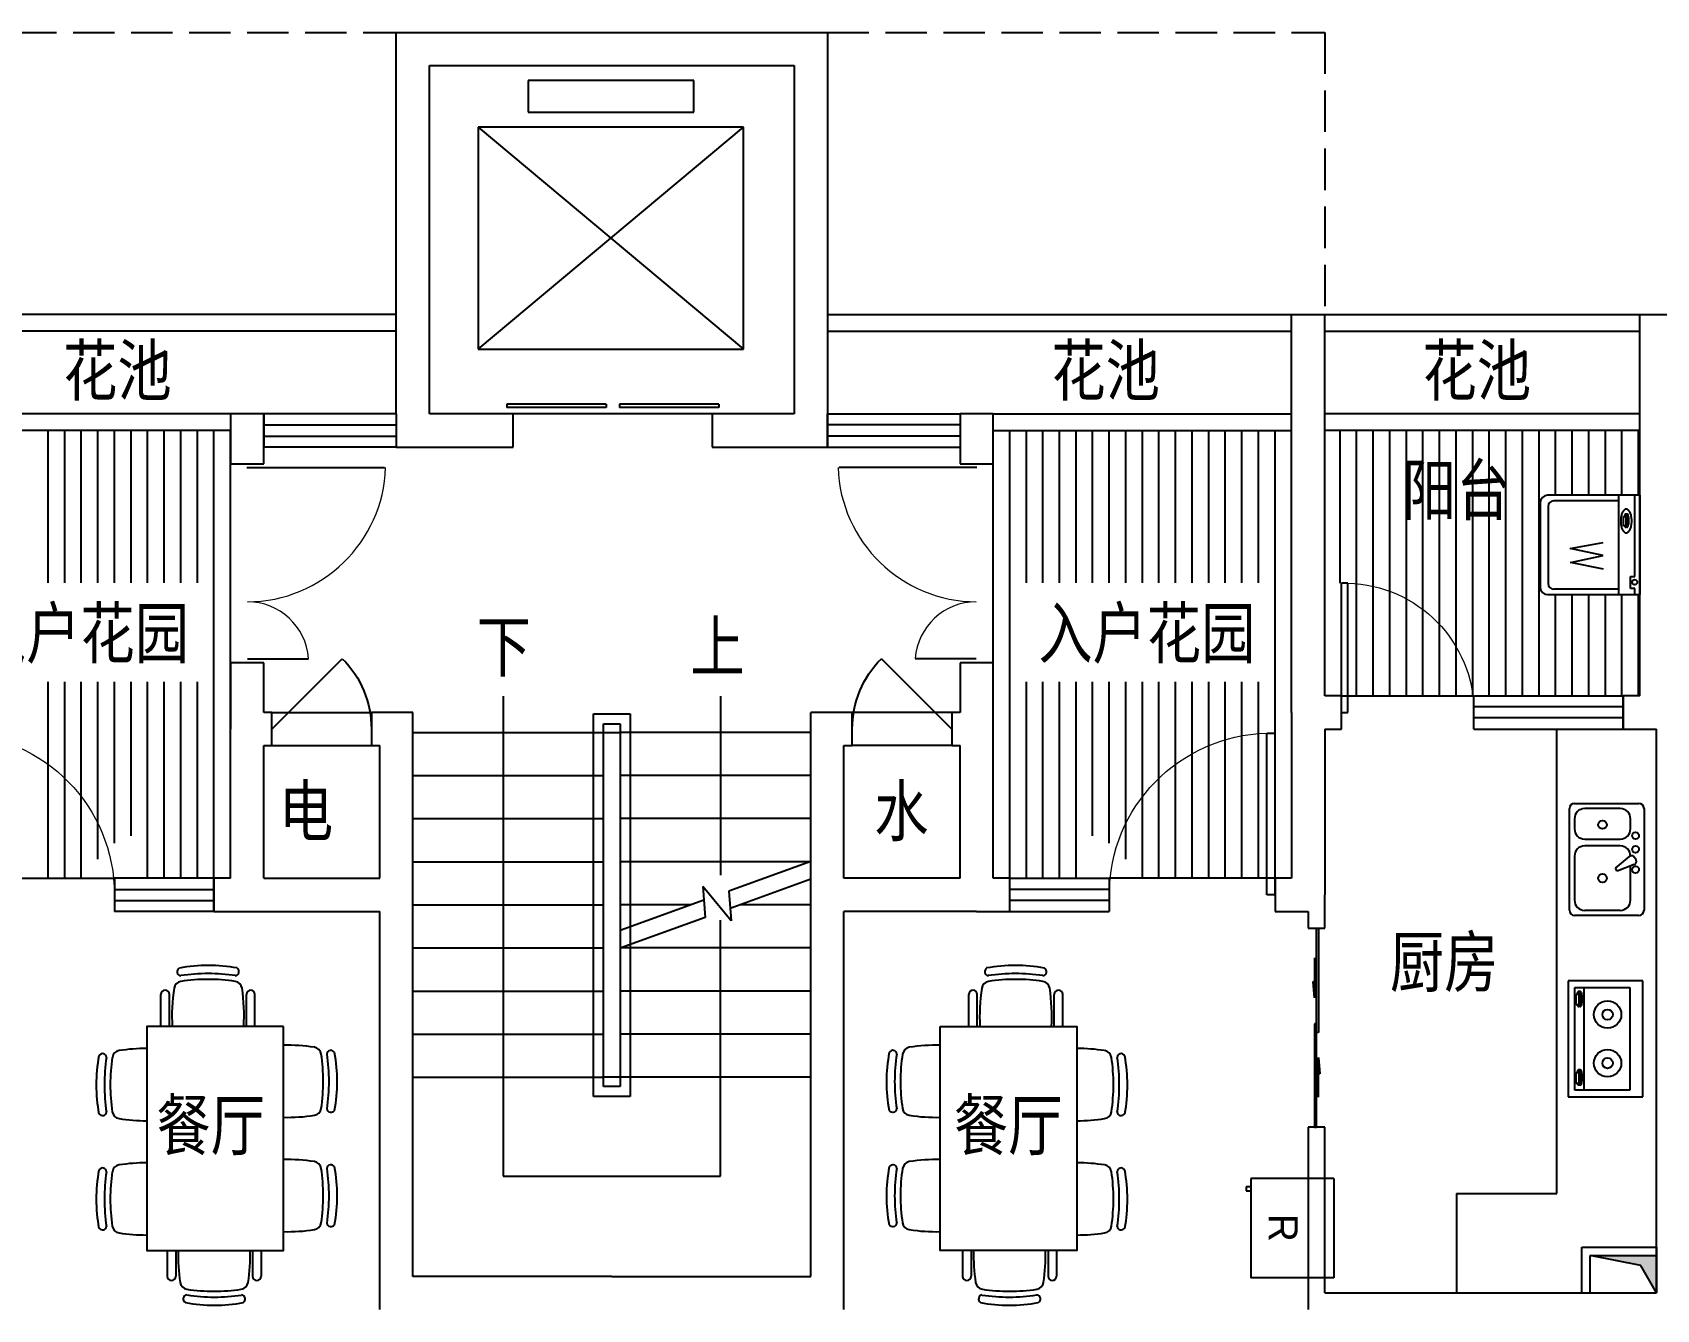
# Model space of a CAD drawing. Extents: x -555681 to -532641, y -677327 to -662427.
# Drawn here: x -547335 to -537540, y -670127 to -662427 of the extents above; entities that cross this region are included whole.
import ezdxf
from ezdxf.enums import TextEntityAlignment as Align

# ---------------------------------------------------------------- set-up
doc = ezdxf.new("R2010")
doc.units = 0
doc.header["$LTSCALE"] = 1000
doc.header["$MEASUREMENT"] = 0
doc.linetypes.add('DASH', pattern=[0.35, 0.25, -0.1])
doc.layers.get('0').update_dxf_attribs({"linetype": 'CONTINUOUS'})
for name, color, linetype in [('DIM_SYMB', 3, 'CONTINUOUS'), ('F', 8, 'CONTINUOUS'), ('FURNITURE', 8, 'CONTINUOUS'), ('Lvtry(厨卫)', 136, 'CONTINUOUS'), ('PUB_TEXT', 7, 'CONTINUOUS'), ('STAIR', 3, 'CONTINUOUS'), ('TOTHER', 223, 'CONTINUOUS'), ('WALL', 2, 'CONTINUOUS'), ('WINDOW', 4, 'CONTINUOUS'), ('屋顶轮廓阳台', 5, 'CONTINUOUS')]:
    doc.layers.add(name, color=color, linetype=linetype)
doc.styles.add('rms', font='zsdz-s.shx', dxfattribs={"width": 0.7})
doc.styles.add('黑体', font='simhei.ttf')

msp = doc.modelspace()

# ---------------------------------------------------------------- hatches: boundary and pattern name
at = {"layer": 'TOTHER'}
msp.add_hatch(color=256, dxfattribs=at).paths.add_polyline_path([(-537634.3, -669861.6), (-537540.9, -670027.4), (-537540.9, -669802.4), (-537940.9, -669802.4)])

# ---------------------------------------------------------------- linework, layer by layer
at = {"color": 0, "linetype": 'Continuous', "extrusion": (0, 0, -1)}
for p, q in [((-543875.3, -664668.5, 112500), (-544475.3, -664668.5, 112500)), ((-544475.3, -664668.5, 112500), (-544475.3, -664689.4, 112500)), ((-543875.3, -664689.4, 112500), (-544475.3, -664689.4, 112500)), ((-543875.3, -664668.5, 112500), (-543875.3, -664689.4, 112500)), ((-543795.3, -664668.5, 112500), (-543795.3, -664689.4, 112500)), ((-543195.3, -664668.5, 112500), (-543795.3, -664668.5, 112500)), ((-543195.3, -664689.4, 112500), (-543795.3, -664689.4, 112500)), ((-543195.3, -664668.5, 112500), (-543195.3, -664689.4, 112500)), ((-543235.3, -664727.4, 112500), (-544435.3, -664727.4, 112500))]:
    msp.add_line(p, q, dxfattribs=at)
at = {"extrusion": (0, 0, -1)}
for p, q in [((-545140.9, -664727.4), (-545940.9, -664727.4)), ((-545940.9, -664727.4), (-545940.9, -664927.4)), ((-545940.9, -664794.1), (-545140.9, -664794.1)), ((-545140.9, -664727.4), (-545140.9, -664927.4)), ((-542540.9, -664727.4), (-541740.9, -664727.4)), ((-542540.9, -664727.4), (-542540.9, -664927.4)), ((-541740.9, -664794.1), (-542540.9, -664794.1)), ((-541740.9, -664727.4), (-541740.9, -664927.4)), ((-545940.9, -664860.8), (-545140.9, -664860.8)), ((-541740.9, -664860.8), (-542540.9, -664860.8)), ((-545140.9, -664927.4), (-545940.9, -664927.4)), ((-542540.9, -664927.4), (-541740.9, -664927.4)), ((-539400.9, -665747.4), (-539440.9, -665747.4)), ((-539440.9, -666527.4), (-539440.9, -665747.4)), ((-539400.9, -666527.4), (-539400.9, -665747.4)), ((-539440.9, -666527.4), (-539400.9, -666527.4)), ((-539890.9, -666652.4), (-539840.9, -666652.4)), ((-539890.9, -667627.4), (-539890.9, -666652.4)), ((-539840.9, -667627.4), (-539840.9, -666652.4)), ((-546240.9, -667527.4), (-546840.9, -667527.4)), ((-546840.9, -667527.4), (-546840.9, -667727.4)), ((-546240.9, -667727.4), (-546240.9, -667527.4)), ((-541440.9, -667527.4), (-540840.9, -667527.4)), ((-541440.9, -667727.4), (-541440.9, -667527.4)), ((-540840.9, -667527.4), (-540840.9, -667727.4)), ((-546840.9, -667594.1), (-546240.9, -667594.1)), ((-540840.9, -667594.1), (-541440.9, -667594.1)), ((-539840.9, -667627.4), (-539890.9, -667627.4)), ((-546840.9, -667660.8), (-546240.9, -667660.8)), ((-546240.9, -667727.4), (-546840.9, -667727.4)), ((-540840.9, -667660.8), (-541440.9, -667660.8)), ((-541440.9, -667727.4), (-540840.9, -667727.4))]:
    msp.add_line(p, q, dxfattribs=at)
for p, q in [((-546042.6, -665050.3), (-545212.1, -665050.3)), ((-541639.2, -665050.3), (-542469.7, -665050.3)), ((-538240.9, -665261.4), (-538240.9, -665773.4)), ((-537640.9, -665218.1), (-538197.5, -665218.1)), ((-538193.3, -665285.5), (-538193.3, -665749.4)), ((-537766.1, -665250.8), (-538158.6, -665250.8)), ((-537766.4, -665816.8), (-537766.4, -665218.1)), ((-537672, -665218.1), (-537672, -665707.7)), ((-537640.9, -665218.1), (-537640.9, -665816.8)), ((-537738.9, -665401.6), (-537738.9, -665345.5)), ((-537738.9, -665345.5), (-537724.5, -665345.5)), ((-537724.5, -665401.6), (-537738.9, -665401.6)), ((-537717.3, -665331.1), (-537726.4, -665331.1)), ((-537724.5, -665345.5), (-537724.5, -665401.6)), ((-538061.7, -665539), (-537861.5, -665501.8)), ((-537716.3, -665410.7), (-537726.4, -665410.6)), ((-537861.5, -665581.4), (-538061.7, -665539)), ((-538059, -665622.5), (-537861.5, -665581.4)), ((-537860.2, -665663.6), (-538059, -665622.5)), ((-537766.1, -665784.1), (-538158.6, -665784.1)), ((-537697.8, -665707.7), (-537671.3, -665707.7)), ((-537697.8, -665779.9), (-537697.8, -665707.7)), ((-537671.3, -665779.9), (-537697.8, -665779.9)), ((-537672, -665779.9), (-537672, -665816.8)), ((-538197.5, -665816.8), (-537640.9, -665816.8)), ((-546039.2, -666204.6), (-545670.8, -666204.6)), ((-541642.6, -666204.6), (-542011, -666204.6)), ((-538640.9, -666427.4), (-537740.9, -666427.4)), ((-538640.9, -666627.4), (-538640.9, -666427.4)), ((-537740.9, -666627.4), (-537740.9, -666427.4)), ((-537740.9, -666494.1), (-538640.9, -666494.1)), ((-537740.9, -666560.8), (-538640.9, -666560.8)), ((-538640.9, -666627.4), (-537740.9, -666627.4)), ((-539985.9, -669387.4), (-540015.9, -669387.4)), ((-540015.9, -669387.4), (-540015.9, -669412.4)), ((-540015.9, -669412.4), (-539985.9, -669412.4)), ((-539985.9, -669337.4), (-539985.9, -669937.4)), ((-539485.9, -669337.4), (-539985.9, -669337.4)), ((-539485.9, -669337.4), (-539485.9, -669937.4)), ((-539485.9, -669937.4), (-539985.9, -669937.4))]:
    msp.add_line(p, q)
at = {"color": 0, "extrusion": (0, 0, -1)}
for p, q in [((-545890.9, -666627.4), (-545466.6, -666203.2)), ((-541790.9, -666627.4), (-542215.2, -666203.2))]:
    msp.add_line(p, q, dxfattribs=at)
at = {"color": 0, "linetype": 'Continuous'}
for p, q in [((-539590.9, -667827.4), (-539578.4, -667827.4)), ((-539590.9, -668456.2), (-539590.9, -667827.4)), ((-539578.4, -667827.4), (-539578.4, -668456.2)), ((-539603.4, -668007.4), (-539603.4, -668247.4)), ((-539610.6, -668149.1), (-539603.4, -668149.1)), ((-539603.4, -668247.4), (-539610.6, -668149.1)), ((-539603.4, -668404.3), (-539603.4, -669027.4)), ((-539590.9, -668404.3), (-539603.4, -668404.3)), ((-539590.9, -669027.4), (-539590.9, -668404.3)), ((-539578.4, -668456.2), (-539590.9, -668456.2)), ((-539578.4, -668607.4), (-539571.2, -668705.8)), ((-539578.4, -668847.4), (-539578.4, -668607.4)), ((-539571.2, -668705.8), (-539578.4, -668705.8)), ((-539603.4, -669027.4), (-539590.9, -669027.4))]:
    msp.add_line(p, q, dxfattribs=at)
msp.add_circle((-537671.3, -665741.9), 15.2)
at = {"lineweight": 13}
for centre, radius, start, end in [((-546043.2, -665021.9), 838.5, 270.27623, 358.06031), ((-541638.6, -665021.9), 838.5, 181.93969, 269.72377), ((-546037.8, -666228.4), 368, 4.24917, 90.21013), ((-541644, -666228.4), 368, 89.78987, 175.75083)]:
    msp.add_arc(centre, radius, start, end, dxfattribs=at)
for centre, radius, start, end in [((-538197.5, -665261.4), 43.4, 90, 180), ((-538158.6, -665285.5), 34.7, 90, 180), ((-537699.2, -665343.7), 52, 131.95989, 155.26547), ((-537722.8, -665317.4), 16.5, 90, 131.95989), ((-537722.8, -665317.4), 16.5, 48.04011, 90), ((-537746.5, -665343.7), 52, 24.73453, 48.04011), ((-537599.9, -665373), 156.2, 169.19672, 180), ((-537599.9, -665373), 156.2, 180, 190.80328), ((-537660.9, -665361.3), 94.1, 155.26547, 169.19672), ((-537660.9, -665384.6), 94.1, 190.80328, 204.73453), ((-537654.3, -665363.2), 81.9, 165.53687, 167.53895), ((-537699, -665351.7), 35.9, 148.08944, 165.53687), ((-537699, -665390), 35.9, 198.91551, 211.91056), ((-537726.4, -665334.6), 3.5, 90, 148.08944), ((-537726.4, -665334.6), 3.5, 31.91056, 90), ((-537753.9, -665351.7), 35.9, 14.46313, 31.91056), ((-537753.9, -665390), 35.9, 328.08944, 345.53687), ((-537798.5, -665363.2), 81.9, 6.09827, 14.46313), ((-537798.5, -665378.5), 81.9, 345.53687, 353.90173), ((-537717.3, -665334.6), 3.5, 31.91056, 90), ((-537870.2, -665370.8), 154, 360, 6.09827), ((-537870.2, -665370.8), 154, 353.90173, 0), ((-537744.8, -665351.7), 35.9, 14.46313, 31.91056), ((-537744.8, -665390), 35.9, 328.08944, 345.53687), ((-537789.4, -665363.2), 81.9, 6.09827, 14.46313), ((-537789.4, -665378.5), 81.9, 345.53687, 353.90173), ((-537861, -665370.8), 154, 0, 6.09827), ((-537861, -665370.8), 154, 353.90173, 360), ((-537784.8, -665361.3), 94.1, 10.80328, 24.73453), ((-537784.8, -665384.6), 94.1, 335.26547, 349.19672), ((-537845.8, -665373), 156.2, 0, 10.80328), ((-537845.8, -665373), 156.2, 349.19672, 0), ((-537699.2, -665402.3), 52, 204.73453, 228.04011), ((-537722.8, -665428.6), 16.5, 228.04011, 270), ((-537726.4, -665407.1), 3.5, 211.91056, 270), ((-537726.4, -665407.1), 3.5, 270, 328.08944), ((-537722.8, -665428.6), 16.5, 270, 311.95989), ((-537717.3, -665407.1), 3.5, 252.05456, 270), ((-537717.3, -665407.1), 3.5, 270, 328.08944), ((-537746.5, -665402.3), 52, 311.95989, 335.26547), ((-538197.5, -665773.4), 43.4, 180, 270), ((-538158.6, -665749.4), 34.7, 180, 270)]:
    msp.add_arc(centre, radius, start, end)
at = {"lineweight": 13, "extrusion": (0, 0, -1)}
for centre, radius, start, end in [((539420.9, -666527.4), 780, 91.46928, 180), ((547815.9, -667627.4), 975, 91.46928, 180), ((539865.9, -667627.4), 975, 360, 88.53072)]:
    msp.add_arc(centre, radius, start, end, dxfattribs=at)
at = {"color": 0, "extrusion": (0, 0, -1)}
for centre, start, end in [((545890.9, -666627.4), 135, 180), ((541790.9, -666627.4), 0, 45)]:
    msp.add_arc(centre, 600, start, end, dxfattribs=at)
at = {"layer": 'DIM_SYMB'}
for p, q in [((-544495.9, -666429.4), (-544495.9, -669324.4)), ((-543185.9, -666429.4), (-543185.9, -667059.4)), ((-543185.9, -666429.4), (-543185.9, -667059.4)), ((-543185.9, -667059.4), (-543185.9, -667509.4)), ((-543185.9, -667059.4), (-543185.9, -667509.4)), ((-543185.9, -668229.4), (-543185.9, -667779.4)), ((-543185.9, -669324.4), (-543185.9, -668229.4)), ((-544495.9, -669324.4), (-543185.9, -669324.4))]:
    msp.add_line(p, q, dxfattribs=at)
at = {"layer": 'F', "linetype": 'Continuous'}
for p, q in [((-547240.9, -665745.1), (-547240.9, -664827.4)), ((-547140.9, -665745.1), (-547140.9, -664827.4)), ((-547040.9, -665745.1), (-547040.9, -664827.4)), ((-546940.9, -665745.1), (-546940.9, -664827.4)), ((-546840.9, -665745.1), (-546840.9, -664827.4)), ((-546740.9, -665745.1), (-546740.9, -664827.4)), ((-546640.9, -665745.1), (-546640.9, -664827.4)), ((-546540.9, -665745.1), (-546540.9, -664827.4)), ((-546440.9, -665745.1), (-546440.9, -664827.4)), ((-546340.9, -665745.1), (-546340.9, -664827.4)), ((-546240.9, -667527.4), (-546240.9, -664827.4)), ((-546140.9, -667527.4), (-546140.9, -664827.4)), ((-541540.9, -667527.4), (-541540.9, -664827.4)), ((-541440.9, -667527.4), (-541440.9, -664827.4)), ((-541340.9, -665745.1), (-541340.9, -664827.4)), ((-541240.9, -665745.1), (-541240.9, -664827.4)), ((-541140.9, -665745.1), (-541140.9, -664827.4)), ((-541040.9, -665745.1), (-541040.9, -664827.4)), ((-540940.9, -665745.1), (-540940.9, -664827.4)), ((-540840.9, -665745.1), (-540840.9, -664827.4)), ((-540740.9, -665745.1), (-540740.9, -664827.4)), ((-540640.9, -665745.1), (-540640.9, -664827.4)), ((-540540.9, -665745.1), (-540540.9, -664827.4)), ((-540440.9, -665745.1), (-540440.9, -664827.4)), ((-540340.9, -665745.1), (-540340.9, -664827.4)), ((-540240.9, -665745.1), (-540240.9, -664827.4)), ((-540140.9, -665745.1), (-540140.9, -664827.4)), ((-540040.9, -665745.1), (-540040.9, -664827.4)), ((-539940.9, -665745.1), (-539940.9, -664827.4)), ((-539840.9, -667527.4), (-539840.9, -664827.4)), ((-539448.7, -665747.4), (-539448.7, -664827.4)), ((-539348.7, -665750.8), (-539348.7, -664827.4)), ((-539248.7, -665766.7), (-539248.7, -664827.4)), ((-539148.7, -665796.5), (-539148.7, -664827.4)), ((-539048.7, -665842), (-539048.7, -664827.4)), ((-538948.7, -665906.6), (-538948.7, -664827.4)), ((-538848.7, -665997.4), (-538848.7, -664827.4)), ((-538748.7, -666131.8), (-538748.7, -664827.4)), ((-538648.7, -666417.5), (-538648.7, -664827.4)), ((-538548.7, -666427.4), (-538548.7, -664827.4)), ((-538448.7, -666427.4), (-538448.7, -664827.4)), ((-538348.7, -666427.4), (-538348.7, -664827.4)), ((-538248.7, -666427.4), (-538248.7, -664827.4)), ((-538148.7, -665218.1), (-538148.7, -664827.4)), ((-538048.7, -665218.1), (-538048.7, -664827.4)), ((-537948.7, -665218.1), (-537948.7, -664827.4)), ((-537848.7, -665218.1), (-537848.7, -664827.4)), ((-537748.7, -665218.1), (-537748.7, -664827.4)), ((-537648.7, -665218.1), (-537648.7, -664827.4)), ((-539348.7, -666427.4), (-539348.7, -665750.8)), ((-539248.7, -666427.4), (-539248.7, -665766.7)), ((-539148.7, -666427.4), (-539148.7, -665796.5)), ((-539048.7, -666427.4), (-539048.7, -665842)), ((-538148.7, -666427.4), (-538148.7, -665816.8)), ((-538048.7, -666427.4), (-538048.7, -665816.8)), ((-537948.7, -666427.4), (-537948.7, -665816.8)), ((-537848.7, -666427.4), (-537848.7, -665816.8)), ((-537748.7, -666427.4), (-537748.7, -665816.8)), ((-537648.7, -666427.4), (-537648.7, -665816.8)), ((-538948.7, -666427.4), (-538948.7, -665906.6)), ((-538848.7, -666427.4), (-538848.7, -665997.4)), ((-538748.7, -666427.4), (-538748.7, -666131.8)), ((-547240.9, -667049.7), (-547240.9, -666342.6)), ((-547140.9, -667176.6), (-547140.9, -666342.6)), ((-547040.9, -667397), (-547040.9, -666342.6)), ((-546940.9, -667412.6), (-546940.9, -666342.6)), ((-546840.9, -667316.1), (-546840.9, -666342.6)), ((-546740.9, -667270.5), (-546740.9, -666342.6)), ((-546640.9, -667527.4), (-546640.9, -666342.6)), ((-546540.9, -667527.4), (-546540.9, -666342.6)), ((-546440.9, -667527.4), (-546440.9, -666342.6)), ((-546340.9, -667527.4), (-546340.9, -666342.6)), ((-541340.9, -667527.4), (-541340.9, -666342.6)), ((-541240.9, -667527.4), (-541240.9, -666342.6)), ((-541140.9, -667527.4), (-541140.9, -666342.6)), ((-541040.9, -667527.4), (-541040.9, -666342.6)), ((-540940.9, -667270.5), (-540940.9, -666342.6)), ((-540840.9, -667316.1), (-540840.9, -666342.6)), ((-540740.9, -667412.6), (-540740.9, -666342.6)), ((-540640.9, -667397), (-540640.9, -666342.6)), ((-540540.9, -667176.6), (-540540.9, -666342.6)), ((-540440.9, -667049.7), (-540440.9, -666342.6)), ((-540340.9, -666960.8), (-540340.9, -666342.6)), ((-540240.9, -666895.8), (-540240.9, -666342.6)), ((-540140.9, -666848.9), (-540140.9, -666342.6)), ((-540040.9, -666816.8), (-540040.9, -666342.6)), ((-539940.9, -666797.9), (-539940.9, -666342.6)), ((-538648.7, -666427.4), (-538648.7, -666417.5)), ((-540140.9, -667527.4), (-540140.9, -666848.9)), ((-540040.9, -667527.4), (-540040.9, -666816.8)), ((-539940.9, -667527.4), (-539940.9, -666797.9)), ((-540340.9, -667527.4), (-540340.9, -666960.8)), ((-540240.9, -667527.4), (-540240.9, -666895.8)), ((-547240.9, -667527.4), (-547240.9, -667049.7)), ((-540440.9, -667527.4), (-540440.9, -667049.7)), ((-547140.9, -667527.4), (-547140.9, -667176.6)), ((-540540.9, -667527.4), (-540540.9, -667176.6)), ((-547040.9, -667527.4), (-547040.9, -667397)), ((-540640.9, -667527.4), (-540640.9, -667397))]:
    msp.add_line(p, q, dxfattribs=at)
at = {"layer": 'F'}
for p, q in [((-538065.3, -667720.5), (-538065.3, -667106.9)), ((-538034.6, -667076.2), (-537646, -667076.2)), ((-537758.5, -667106.9), (-537973.3, -667106.9)), ((-537615.3, -667106.9), (-537615.3, -667720.5)), ((-538034.6, -667168.3), (-538034.6, -667229.6)), ((-537697.1, -667229.6), (-537697.1, -667168.3)), ((-537973.3, -667291), (-537758.5, -667291)), ((-537758.5, -667331.9), (-537973.3, -667331.9)), ((-538034.6, -667393.3), (-538034.6, -667659.2)), ((-537788.1, -667466.2), (-537702.7, -667395.9)), ((-537674.2, -667445.1), (-537777.9, -667483.9)), ((-537697.1, -667659.2), (-537697.1, -667453.7)), ((-537663.7, -667415.7), (-537671.9, -667401.5)), ((-537777.9, -667483.9), (-537788.1, -667466.2)), ((-537646, -667751.2), (-538034.6, -667751.2)), ((-537973.3, -667720.5), (-537758.5, -667720.5))]:
    msp.add_line(p, q, dxfattribs=at)
for centre, radius in [((-537865.9, -667204.1), 25.6), ((-537666.5, -667270.5), 20.5), ((-537666.5, -667352.4), 20.5), ((-537666.5, -667475.1), 20.5), ((-537865.9, -667526.2), 25.6)]:
    msp.add_circle(centre, radius, dxfattribs=at)
for centre, radius, start, end in [((-538034.6, -667106.9), 30.7, 90, 180), ((-537973.3, -667168.3), 61.4, 90, 180), ((-537758.5, -667168.3), 61.4, 0, 90), ((-537646, -667106.9), 30.7, 0, 90), ((-537973.3, -667229.6), 61.4, 180, 270), ((-537758.5, -667229.6), 61.4, 270, 0), ((-537973.3, -667393.3), 61.4, 90, 180), ((-537758.5, -667393.3), 61.4, 0, 90), ((-537689.7, -667411.7), 20.5, 30, 129.46232), ((-537681.4, -667426), 20.5, 290.53768, 30), ((-538034.6, -667720.5), 30.7, 180, 270), ((-537973.3, -667659.2), 61.4, 180, 270), ((-537758.5, -667659.2), 61.4, 270, 0), ((-537646, -667720.5), 30.7, 270, 0)]:
    msp.add_arc(centre, radius, start, end, dxfattribs=at)
at = {"layer": 'FURNITURE'}
for p, q in [((-538140.9, -669427.4), (-538140.9, -666627.4)), ((-546560.5, -668421.8, 0), (-546560.5, -668227.5, 0)), ((-546508.7, -668421.8, 0), (-546508.7, -668227.5, 0)), ((-546045.1, -668421.8, 0), (-546045.1, -668227.5, 0)), ((-545993.3, -668421.8, 0), (-545993.3, -668227.5, 0)), ((-541688.5, -668421.8, 0), (-541688.5, -668227.5, 0)), ((-541636.7, -668421.8, 0), (-541636.7, -668227.5, 0)), ((-541173.1, -668421.8, 0), (-541173.1, -668227.5, 0)), ((-541121.3, -668421.8, 0), (-541121.3, -668227.5, 0)), ((-538745.9, -669427.4), (-538745.9, -670027.4)), ((-538745.9, -669427.4), (-538140.9, -669427.4)), ((-546523.6, -669771.8, 0), (-546523.6, -669926.6, 0)), ((-546471.7, -669771.8, 0), (-546471.7, -669926.6, 0)), ((-546008.2, -669771.8, 0), (-546008.2, -669926.6, 0)), ((-545956.4, -669771.8, 0), (-545956.4, -669926.6, 0)), ((-541725.5, -669771.8, 0), (-541725.5, -669926.6, 0)), ((-541673.6, -669771.8, 0), (-541673.6, -669926.6, 0)), ((-541210.1, -669771.8, 0), (-541210.1, -669926.6, 0)), ((-541158.2, -669771.8, 0), (-541158.2, -669926.6, 0))]:
    msp.add_line(p, q, dxfattribs=at)
at = {"layer": 'FURNITURE', "elevation": 0}
for points in [[(-545822.1, -668421.8), (-546645.9, -668421.8), (-546645.9, -669771.8), (-545822.1, -669771.8)], [(-541859.7, -668421.8), (-541035.9, -668421.8), (-541035.9, -669771.8), (-541859.7, -669771.8)]]:
    msp.add_lwpolyline(points, close=True, dxfattribs=at)
at = {"layer": 'FURNITURE'}
for centre, radius, start, end in [((-546439.8, -668090.8, 0), 23.8, 116.0097, 268.0251), ((-546273, -669009.5, 0), 957.1, 79.6214, 100.6257), ((-546276.9, -669237.4, 0), 1100.7, 81.4206, 98.5772), ((-546275.4, -669208.3, 0), 1106.5, 81.4608, 98.5749), ((-546114.6, -668089.9, 0), 24.7, 275.7106, 57.991), ((-541567.2, -668089.9, 0), 24.7, 122.009, 264.2894), ((-541408.8, -669009.5, 0), 957.1, 79.3743, 100.3786), ((-541406.4, -669208.3, 0), 1106.5, 81.4251, 98.5392), ((-541404.9, -669237.4, 0), 1100.7, 81.4228, 98.5794), ((-541242, -668090.8, 0), 23.8, 271.9749, 63.9903), ((-546534.6, -668227.5, 0), 25.9, 0, 180), ((-545406, -668355, 0), 1088.4, 171.2834, 183.52), ((-546433.4, -668198.2, 0), 49.1, 98.5308, 170.3803), ((-546120.1, -668197.5, 0), 49, 8.6732, 81.3268), ((-547148.6, -668354.2, 0), 1089.4, 356.44426, 8.6674), ((-546019.2, -668227.5, 0), 25.9, 0, 180), ((-541662.6, -668227.5, 0), 25.9, 360, 180), ((-540533.2, -668354.2, 0), 1089.4, 171.3326, 183.55574), ((-541561.7, -668197.5, 0), 49, 98.6732, 171.3268), ((-541248.4, -668198.2, 0), 49.1, 9.6197, 81.4692), ((-542275.8, -668355, 0), 1088.4, 356.48, 8.7166), ((-541147.2, -668227.5, 0), 25.9, 360, 180), ((-545799.8, -669622.2, 0), 1088.4, 81.2834, 91.174), ((-541882, -669622.2, 0), 1088.4, 88.826, 98.7166), ((-545993.8, -668775.2, 0), 957.1, 169.3743, 190.3786), ((-546912.5, -668608.3, 0), 23.8, 1.9749, 153.9903), ((-545795.1, -668772.8, 0), 1106.5, 171.4251, 188.5392), ((-545765.9, -668771.2, 0), 1100.7, 171.4228, 188.5794), ((-546805.1, -668614.8, 0), 49.1, 99.6197, 171.4692), ((-546648.3, -669642.2, 0), 1088.4, 89.86934, 98.7166), ((-545643, -668594.8, 0), 49.1, 8.5308, 80.3803), ((-546682.2, -668751.2, 0), 1100.7, 351.4206, 8.5772), ((-545535.6, -668588.3, 0), 23.8, 26.0097, 178.0251), ((-546653.1, -668752.8, 0), 1106.5, 351.4608, 8.5749), ((-546454.3, -668755.2, 0), 957.1, 349.6214, 10.6257), ((-541227.5, -668755.2, 0), 957.1, 169.3743, 190.3786), ((-542146.2, -668588.3, 0), 23.8, 1.9749, 153.9903), ((-541028.7, -668752.8, 0), 1106.5, 171.4251, 188.5392), ((-540999.6, -668751.2, 0), 1100.7, 171.4228, 188.5794), ((-542038.8, -668594.8, 0), 49.1, 99.6197, 171.4692), ((-541033.5, -669642.2, 0), 1088.4, 81.2834, 90.13066), ((-540876.7, -668614.8, 0), 49.1, 8.5308, 80.3803), ((-541915.9, -668771.2, 0), 1100.7, 351.4206, 8.5772), ((-540769.3, -668608.3, 0), 23.8, 26.0097, 178.0251), ((-541886.7, -668772.8, 0), 1106.5, 351.4608, 8.5749), ((-541688, -668775.2, 0), 957.1, 349.6214, 10.6257), ((-545642.3, -668908, 0), 49, 278.6732, 351.3268), ((-545534.7, -668913.6, 0), 24.7, 185.7106, 327.991), ((-542147.1, -668913.6, 0), 24.7, 212.009, 354.2894), ((-542039.5, -668908, 0), 49, 188.6732, 261.3268), ((-546913.4, -668933.6, 0), 24.7, 212.009, 354.2894), ((-546805.9, -668928, 0), 49, 188.6732, 261.3268), ((-546649.1, -667899.6, 0), 1089.4, 261.3326, 270.1694), ((-545799, -667879.5, 0), 1089.4, 268.7882, 278.6674), ((-541882.8, -667879.5, 0), 1089.4, 261.3326, 271.2118), ((-541032.7, -667899.6, 0), 1089.4, 269.8306, 278.6674), ((-540875.9, -668928, 0), 49, 278.6732, 351.3268), ((-540768.4, -668933.6, 0), 24.7, 185.7106, 327.991), ((-545799.8, -670311.6, 0), 1088.4, 81.2834, 91.174), ((-541882, -670311.6, 0), 1088.4, 88.826, 98.7166), ((-545993.8, -669464.6, 0), 957.1, 169.3743, 190.3786), ((-546912.5, -669297.7, 0), 23.8, 1.9749, 153.9903), ((-545795.1, -669462.2, 0), 1106.5, 171.4251, 188.5392), ((-545765.9, -669460.6, 0), 1100.7, 171.4228, 188.5794), ((-546805.1, -669304.2, 0), 49.1, 99.6197, 171.4692), ((-546648.3, -670331.6, 0), 1088.4, 89.86934, 98.7166), ((-545643, -669284.2, 0), 49.1, 8.5308, 80.3803), ((-546682.2, -669440.6, 0), 1100.7, 351.4206, 8.5772), ((-545535.6, -669277.7, 0), 23.8, 26.0097, 178.0251), ((-546653.1, -669442.2, 0), 1106.5, 351.4608, 8.5749), ((-546454.3, -669444.6, 0), 957.1, 349.6214, 10.6257), ((-541227.5, -669444.6, 0), 957.1, 169.3743, 190.3786), ((-542146.2, -669277.7, 0), 23.8, 1.9749, 153.9903), ((-541028.7, -669442.2, 0), 1106.5, 171.4251, 188.5392), ((-540999.6, -669440.6, 0), 1100.7, 171.4228, 188.5794), ((-542038.8, -669284.2, 0), 49.1, 99.6197, 171.4692), ((-541033.5, -670331.6, 0), 1088.4, 81.2834, 90.13066), ((-540876.7, -669304.2, 0), 49.1, 8.5308, 80.3803), ((-541915.9, -669460.6, 0), 1100.7, 351.4206, 8.5772), ((-540769.3, -669297.7, 0), 23.8, 26.0097, 178.0251), ((-541886.7, -669462.2, 0), 1106.5, 351.4608, 8.5749), ((-541688, -669464.6, 0), 957.1, 349.6214, 10.6257), ((-545642.3, -669597.4, 0), 49, 278.6732, 351.3268), ((-545534.7, -669603, 0), 24.7, 185.7106, 327.991), ((-542147.1, -669603, 0), 24.7, 212.009, 354.2894), ((-542039.5, -669597.4, 0), 49, 188.6732, 261.3268), ((-546913.4, -669623, 0), 24.7, 212.009, 354.2894), ((-546805.9, -669617.4, 0), 49, 188.6732, 261.3268), ((-546649.1, -668588.9, 0), 1089.4, 261.3326, 270.1694), ((-545799, -668568.9, 0), 1089.4, 268.7882, 278.6674), ((-541882.8, -668568.9, 0), 1089.4, 261.3326, 271.2118), ((-541032.7, -668588.9, 0), 1089.4, 269.8306, 278.6674), ((-540875.9, -669617.4, 0), 49, 278.6732, 351.3268), ((-540768.4, -669623, 0), 24.7, 185.7106, 327.991), ((-545369, -669799.1, 0), 1088.4, 178.56046, 188.7166), ((-547111.7, -669799.8, 0), 1089.4, 351.3326, 1.47711), ((-540570.1, -669799.8, 0), 1089.4, 178.52289, 188.6674), ((-542312.8, -669799.1, 0), 1088.4, 351.2834, 1.43954), ((-546497.6, -669926.6, 0), 25.9, 180, 0), ((-546396.4, -669955.9, 0), 49.1, 189.6197, 261.4692), ((-546240, -668916.7, 0), 1100.7, 261.4228, 278.5794), ((-546083.2, -669956.6, 0), 49, 278.6732, 351.3268), ((-545982.3, -669926.6, 0), 25.9, 180, 0), ((-541699.5, -669926.6, 0), 25.9, 180, 360), ((-541598.6, -669956.6, 0), 49, 188.6732, 261.3268), ((-541441.8, -668916.7, 0), 1100.7, 261.4206, 278.5772), ((-541285.4, -669955.9, 0), 49.1, 278.5308, 350.3803), ((-541184.2, -669926.6, 0), 25.9, 180, 360), ((-546402.9, -670063.3, 0), 23.8, 91.9749, 243.9903), ((-546236, -669144.5, 0), 957.1, 259.3743, 280.3786), ((-546238.4, -668945.8, 0), 1106.5, 261.4251, 278.5392), ((-546077.6, -670064.2, 0), 24.7, 302.009, 84.2894), ((-541604.2, -670064.2, 0), 24.7, 95.7106, 237.991), ((-541445.8, -669144.5, 0), 957.1, 259.6214, 280.6257), ((-541443.4, -668945.8, 0), 1106.5, 261.4608, 278.5749), ((-541278.9, -670063.3, 0), 23.8, 296.0097, 88.0251)]:
    msp.add_arc(centre, radius, start, end, dxfattribs=at)
at = {"layer": 'Lvtry(厨卫)'}
for p, q in [((-537622, -668145.4), (-538072, -668145.4)), ((-538072, -668145.4), (-538072, -668845.4)), ((-537622, -668845.4), (-537622, -668145.4)), ((-538032, -668805.4), (-538032, -668185.4)), ((-538032, -668185.4), (-537701.6, -668185.4)), ((-538024.6, -668290.8), (-538024.6, -668226.1)), ((-538024.6, -668226.1), (-538008, -668226.1)), ((-537999.7, -668209.5), (-538010.2, -668209.5)), ((-538008, -668226.1), (-538008, -668290.8)), ((-537976.3, -668805.4), (-537976.3, -668185.4)), ((-537701.6, -668185.4), (-537701.6, -668805.4)), ((-538008, -668290.8), (-538024.6, -668290.8)), ((-537998.5, -668301.2), (-538010.2, -668301.1)), ((-538024.6, -668699.1), (-538008, -668699.1)), ((-538024.6, -668763.8), (-538024.6, -668699.1)), ((-537999.7, -668682.5), (-538010.2, -668682.5)), ((-538008, -668699.1), (-538008, -668763.8)), ((-537701.6, -668805.4), (-538032, -668805.4)), ((-538008, -668763.8), (-538024.6, -668763.8)), ((-537998.5, -668774.2), (-538010.2, -668774.1)), ((-538072, -668845.4), (-537622, -668845.4))]:
    msp.add_line(p, q, dxfattribs=at)
for centre, radius in [((-537835, -668349.1), 82.5), ((-537835, -668349.1), 31.6), ((-537835, -668641.8), 82.5), ((-537835, -668641.8), 31.6)]:
    msp.add_circle(centre, radius, dxfattribs=at)
for centre, radius, start, end in [((-537927.2, -668246.5), 94.4, 165.53687, 167.53895), ((-537978.6, -668233.2), 41.3, 148.08944, 165.53687), ((-538010.2, -668213.5), 4.03, 90, 148.08944), ((-538010.2, -668213.5), 4.03, 31.91056, 90), ((-538041.9, -668233.2), 41.3, 14.46313, 31.91056), ((-538093.3, -668246.5), 94.4, 6.09827, 14.46313), ((-537999.7, -668213.5), 4.03, 31.91056, 90), ((-538175.9, -668255.3), 177.5, 0, 6.09827), ((-538031.4, -668233.2), 41.3, 14.46313, 31.91056), ((-538082.8, -668246.5), 94.4, 6.09827, 14.46313), ((-538165.4, -668255.3), 177.5, 0, 6.09827), ((-537978.6, -668277.4), 41.3, 198.91551, 211.91056), ((-538010.2, -668297.1), 4.03, 211.91056, 270), ((-538010.2, -668297.1), 4.03, 270, 328.08944), ((-538041.9, -668277.4), 41.3, 328.08944, 345.53687), ((-538093.3, -668264.1), 94.4, 345.53687, 353.90173), ((-537999.7, -668297.1), 4.03, 252.05456, 270), ((-537999.7, -668297.1), 4.03, 270, 328.08944), ((-538175.9, -668255.3), 177.5, 353.90173, 0), ((-538031.4, -668277.4), 41.3, 328.08944, 345.53687), ((-538082.8, -668264.1), 94.4, 345.53687, 353.90173), ((-538165.4, -668255.3), 177.5, 353.90173, 0), ((-537927.2, -668719.5), 94.4, 165.53687, 167.53895), ((-537978.6, -668706.2), 41.3, 148.08944, 165.53687), ((-538010.2, -668686.5), 4.03, 90, 148.08944), ((-538010.2, -668686.5), 4.03, 31.91056, 90), ((-538041.9, -668706.2), 41.3, 14.46313, 31.91056), ((-538093.3, -668719.5), 94.4, 6.09827, 14.46313), ((-537999.7, -668686.5), 4.03, 31.91056, 90), ((-538175.9, -668728.3), 177.5, 0, 6.09827), ((-538175.9, -668728.3), 177.5, 353.90173, 0), ((-538031.4, -668706.2), 41.3, 14.46313, 31.91056), ((-538082.8, -668719.5), 94.4, 6.09827, 14.46313), ((-538165.4, -668728.3), 177.5, 0, 6.09827), ((-538165.4, -668728.3), 177.5, 353.90173, 0), ((-537978.6, -668750.4), 41.3, 198.91551, 211.91056), ((-538010.2, -668770.1), 4.03, 211.91056, 270), ((-538010.2, -668770.1), 4.03, 270, 328.08944), ((-538041.9, -668750.4), 41.3, 328.08944, 345.53687), ((-538093.3, -668737.1), 94.4, 345.53687, 353.90173), ((-537999.7, -668770.1), 4.03, 252.05456, 270), ((-537999.7, -668770.1), 4.03, 270, 328.08944), ((-538031.4, -668750.4), 41.3, 328.08944, 345.53687), ((-538082.8, -668737.1), 94.4, 345.53687, 353.90173)]:
    msp.add_arc(centre, radius, start, end, dxfattribs=at)
at = {"layer": 'STAIR'}
for p, q in [((-543346.5, -662717.3, -112500), (-544346.5, -662717.3, -112500)), ((-544346.5, -662717.3, -112500), (-544346.5, -662907.3, -112500)), ((-543346.5, -662907.3, -112500), (-543346.5, -662717.3, -112500)), ((-544346.5, -662907.3, -112500), (-543346.5, -662907.3, -112500)), ((-544646.5, -662997.4, -112500), (-544646.5, -664337.4, -112500)), ((-543046.5, -662997.4, -112500), (-544646.5, -662997.4, -112500)), ((-544646.5, -662997.4, -112500), (-543046.5, -664337.4, -112500)), ((-544646.5, -664337.4, -112500), (-543046.5, -662997.4, -112500)), ((-543046.5, -664337.4, -112500), (-543046.5, -662997.4, -112500)), ((-544646.5, -664337.4, -112500), (-543046.5, -664337.4, -112500)), ((-543950.9, -666535.4), (-543730.9, -666535.4)), ((-543950.9, -668842.4), (-543950.9, -666535.4)), ((-543730.9, -666535.4), (-543730.9, -668842.4)), ((-545040.9, -666647.4), (-543890.9, -666647.4)), ((-543890.9, -666595.4), (-543790.9, -666595.4)), ((-543890.9, -668782.4), (-543890.9, -666595.4)), ((-543890.9, -666647.4), (-543790.9, -666647.4)), ((-543890.9, -668727.4), (-543890.9, -666647.4)), ((-543790.9, -666595.4), (-543790.9, -668782.4)), ((-543790.9, -666647.4), (-543790.9, -667842.3)), ((-542640.9, -666647.4), (-543790.9, -666647.4)), ((-545040.9, -666907.4), (-543890.9, -666907.4)), ((-542640.9, -666907.4), (-543790.9, -666907.4)), ((-545040.9, -667167.4), (-543890.9, -667167.4)), ((-542640.9, -667167.4), (-543790.9, -667167.4)), ((-545040.9, -667427.4), (-543890.9, -667427.4)), ((-542644.1, -667427.4), (-543790.9, -667427.4)), ((-542640.9, -667426.3), (-543135.8, -667605.3)), ((-542640.9, -667532.6), (-543127, -667708.5)), ((-543120.6, -667783.1), (-543293.1, -667576.7)), ((-543293.1, -667576.7), (-543277.2, -667762.8)), ((-543135.8, -667605.3), (-543120.6, -667783.1)), ((-545040.9, -667687.4), (-543890.9, -667687.4)), ((-543286, -667659.6), (-543790.9, -667842.3)), ((-543362.9, -667687.4), (-543790.9, -667687.4)), ((-542640.9, -667687.4), (-543068.9, -667687.4)), ((-543277.2, -667762.8), (-543790.9, -667948.6)), ((-545040.9, -667947.4), (-543890.9, -667947.4)), ((-543790.9, -667948.6), (-543790.9, -668727.4)), ((-542640.9, -667947.4), (-543787.7, -667947.4)), ((-545040.9, -668207.4), (-543890.9, -668207.4)), ((-542640.9, -668207.4), (-543790.9, -668207.4)), ((-545040.9, -668467.4), (-543890.9, -668467.4)), ((-542640.9, -668467.4), (-543790.9, -668467.4)), ((-545040.9, -668727.4), (-543890.9, -668727.4)), ((-543790.9, -668727.4), (-543890.9, -668727.4)), ((-542640.9, -668727.4), (-543790.9, -668727.4)), ((-543790.9, -668782.4), (-543890.9, -668782.4)), ((-543730.9, -668842.4), (-543950.9, -668842.4))]:
    msp.add_line(p, q, dxfattribs=at)
at = {"layer": 'TOTHER'}
for p, q in [((-537990.9, -670027.4), (-537990.9, -669752.4)), ((-537990.9, -669752.4), (-537540.9, -669752.4)), ((-537940.9, -670027.4), (-537940.9, -669802.4)), ((-537940.9, -669802.4), (-537540.9, -669802.4)), ((-537634.3, -669861.6), (-537940.9, -669802.4)), ((-537540.9, -669752.4), (-537540.9, -670027.4)), ((-537540.9, -669802.4), (-537540.9, -670027.4)), ((-537540.9, -670027.4), (-537634.3, -669861.6)), ((-537990.9, -670027.4), (-537540.9, -670027.4))]:
    msp.add_line(p, q, dxfattribs=at)
at = {"layer": 'WALL'}
for p, q in [((-545140.9, -664727.4), (-545140.9, -662427.4)), ((-545140.9, -662427.4), (-542540.9, -662427.4)), ((-542540.9, -662427.4), (-542540.9, -664727.4)), ((-544940.9, -664727.4), (-544940.9, -662627.4)), ((-544940.9, -662627.4), (-542740.9, -662627.4)), ((-542740.9, -662627.4), (-542740.9, -664727.4)), ((-539740.9, -666527.4), (-539740.9, -664127.4)), ((-539740.9, -664127.4), (-539540.9, -664127.4)), ((-539540.9, -666427.4), (-539540.9, -664127.4)), ((-537640.9, -664827.4), (-537640.9, -664127.4)), ((-537640.9, -664127.4), (-537440.9, -664127.4)), ((-546140.9, -664727.4), (-546140.9, -665027.4)), ((-545940.9, -664727.4), (-546140.9, -664727.4)), ((-545940.9, -664927.4), (-545940.9, -664727.4)), ((-545140.9, -664727.4), (-545140.9, -664927.4)), ((-544435.3, -664727.4), (-544940.9, -664727.4)), ((-544435.3, -664927.4), (-544435.3, -664727.4)), ((-542740.9, -664727.4), (-543235.3, -664727.4)), ((-543235.3, -664727.4), (-543235.3, -664927.4)), ((-542540.9, -664927.4), (-542540.9, -664727.4)), ((-541540.9, -664727.4), (-541740.9, -664727.4)), ((-541740.9, -664727.4), (-541740.9, -664927.4)), ((-541540.9, -665027.4), (-541540.9, -664727.4)), ((-537640.9, -666427.4), (-537640.9, -664827.4)), ((-545940.9, -665027.4), (-545940.9, -664927.4)), ((-545140.9, -664927.4), (-545040.9, -664927.4)), ((-545040.9, -664927.4), (-544435.3, -664927.4)), ((-543235.3, -664927.4), (-542640.9, -664927.4)), ((-542640.9, -664927.4), (-542540.9, -664927.4)), ((-541740.9, -664927.4), (-541740.9, -665027.4)), ((-546140.9, -665027.4), (-545940.9, -665027.4)), ((-541740.9, -665027.4), (-541540.9, -665027.4)), ((-545940.9, -666227.4), (-546140.9, -666227.4)), ((-546140.9, -666227.4), (-546140.9, -666627.4)), ((-545940.9, -666527.4), (-545940.9, -666227.4)), ((-541540.9, -666227.4), (-541740.9, -666227.4)), ((-541740.9, -666227.4), (-541740.9, -666527.4)), ((-541540.9, -666627.4), (-541540.9, -666227.4)), ((-539440.9, -666427.4), (-539540.9, -666427.4)), ((-539440.9, -666627.4), (-539440.9, -666427.4)), ((-537640.9, -666427.4), (-537740.9, -666427.4)), ((-537740.9, -666427.4), (-537740.9, -666627.4)), ((-545890.9, -666527.4), (-545940.9, -666527.4)), ((-545890.9, -666727.4), (-545890.9, -666527.4)), ((-545040.9, -666527.4), (-545290.9, -666527.4)), ((-545290.9, -666527.4), (-545290.9, -666727.4)), ((-545040.9, -667627.4), (-545040.9, -666527.4)), ((-542390.9, -666527.4), (-542640.9, -666527.4)), ((-542640.9, -667627.4), (-542640.9, -666527.4)), ((-542390.9, -666727.4), (-542390.9, -666527.4)), ((-541740.9, -666527.4), (-541790.9, -666527.4)), ((-541790.9, -666527.4), (-541790.9, -666727.4)), ((-539740.9, -666527.4), (-539740.9, -667527.4)), ((-546140.9, -667527.4), (-546140.9, -666627.4)), ((-541540.9, -667527.4), (-541540.9, -666627.4)), ((-539540.9, -666627.4), (-539440.9, -666627.4)), ((-539540.9, -666627.4), (-539540.9, -667627.4)), ((-537740.9, -666627.4), (-537540.9, -666627.4)), ((-537540.9, -668727.4), (-537540.9, -666627.4)), ((-545940.9, -667527.4), (-545940.9, -666727.4)), ((-545940.9, -666727.4), (-545890.9, -666727.4)), ((-545290.9, -666727.4), (-545240.9, -666727.4)), ((-545240.9, -667527.4), (-545240.9, -666727.4)), ((-542440.9, -666727.4), (-542390.9, -666727.4)), ((-542440.9, -667527.4), (-542440.9, -666727.4)), ((-541790.9, -666727.4), (-541740.9, -666727.4)), ((-541740.9, -667527.4), (-541740.9, -666727.4)), ((-546140.9, -667527.4), (-546240.9, -667527.4)), ((-546240.9, -667527.4), (-546240.9, -667727.4)), ((-545940.9, -667527.4), (-545240.9, -667527.4)), ((-541740.9, -667527.4), (-542440.9, -667527.4)), ((-541440.9, -667527.4), (-541540.9, -667527.4)), ((-541440.9, -667727.4), (-541440.9, -667527.4)), ((-539740.9, -667527.4), (-539840.9, -667527.4)), ((-539840.9, -667527.4), (-539840.9, -667727.4)), ((-545040.9, -669927.4), (-545040.9, -667627.4)), ((-542640.9, -669927.4), (-542640.9, -667627.4)), ((-539540.9, -667827.4), (-539540.9, -667627.4)), ((-546240.9, -667727.4), (-546040.9, -667727.4)), ((-546040.9, -667727.4), (-545240.9, -667727.4)), ((-545240.9, -670127.4), (-545240.9, -667727.4)), ((-542440.9, -670127.4), (-542440.9, -667727.4)), ((-541640.9, -667727.4), (-542440.9, -667727.4)), ((-541640.9, -667727.4), (-541440.9, -667727.4)), ((-539840.9, -667727.4), (-539640.9, -667727.4)), ((-539640.9, -667727.4), (-539640.9, -667827.4)), ((-539640.9, -667827.4), (-539540.9, -667827.4)), ((-537540.9, -670027.4), (-537540.9, -668727.4)), ((-539540.9, -669027.4), (-539640.9, -669027.4)), ((-539640.9, -669027.4), (-539640.9, -670127.4)), ((-539540.9, -670027.4), (-539540.9, -669027.4)), ((-543840.9, -669927.4), (-545040.9, -669927.4)), ((-543840.9, -669927.4), (-542640.9, -669927.4)), ((-539540.9, -670027.4), (-537540.9, -670027.4))]:
    msp.add_line(p, q, dxfattribs=at)
at = {"layer": 'WINDOW'}
for p, q in [((-546140.9, -666227.4), (-546140.9, -665027.4)), ((-541540.9, -666227.4), (-541540.9, -665027.4)), ((-539440.9, -666427.4), (-538640.9, -666427.4)), ((-545890.9, -666527.4), (-545290.9, -666527.4)), ((-541790.9, -666527.4), (-542390.9, -666527.4)), ((-545890.9, -666727.4), (-545290.9, -666727.4)), ((-541790.9, -666727.4), (-542390.9, -666727.4)), ((-547840.9, -667527.4), (-546840.9, -667527.4)), ((-539840.9, -667527.4), (-540840.9, -667527.4))]:
    msp.add_line(p, q, dxfattribs=at)
at = {"layer": '屋顶轮廓阳台', "linetype": 'DASH'}
for p, q in [((-548140.9, -662427.4), (-545140.9, -662427.4)), ((-542540.9, -662427.4), (-539540.9, -662427.4)), ((-539540.9, -662427.4), (-539540.9, -664127.4))]:
    msp.add_line(p, q, dxfattribs=at)
at = {"layer": '屋顶轮廓阳台'}
for p, q in [((-545140.9, -664127.4), (-548140.9, -664127.4)), ((-542540.9, -664127.4), (-539540.9, -664127.4)), ((-539540.9, -664127.4), (-537640.9, -664127.4)), ((-545140.9, -664227.4), (-547940.9, -664227.4)), ((-542540.9, -664227.4), (-539740.9, -664227.4)), ((-539540.9, -664227.4), (-537640.9, -664227.4)), ((-546140.9, -664727.4), (-547940.9, -664727.4)), ((-541540.9, -664727.4), (-539740.9, -664727.4)), ((-537640.9, -664727.4), (-539540.9, -664727.4)), ((-546140.9, -664827.4), (-547940.9, -664827.4)), ((-541540.9, -664827.4), (-539740.9, -664827.4)), ((-537640.9, -664827.4), (-539540.9, -664827.4))]:
    msp.add_line(p, q, dxfattribs=at)

# ---------------------------------------------------------------- texts
at = {"linetype": 'ByBlock', "style": 'rms'}
msp.add_text('R', height=175, rotation=270.00001, dxfattribs=at).set_placement((-539878.7, -669550.6))
at = {"layer": 'PUB_TEXT', "style": '黑体', "width": 0.8}
for s, p in [('花池', (-546823.4, -664614.5)), ('花池', (-540862.5, -664614.5)), ('花池', (-538624, -664614.5)), ('阳台', (-538747, -665335.8)), ('入户花园', (-547046, -666198.9)), ('入户花园', (-540614.1, -666198.9)), ('电', (-545685.5, -667271.2)), ('水', (-542094.9, -667271.2)), ('厨房', (-538820.5, -668180.8))]:
    msp.add_text(s, height=300, dxfattribs=at).set_placement(p, align=Align.CENTER)
for s, p in [('下', (-544655.6, -666279.4)), ('上', (-543367.6, -666279.4)), ('餐厅', (-546588.3, -669165.4, 0)), ('餐厅', (-541778.2, -669165.4, 0))]:
    msp.add_text(s, height=300, dxfattribs=at).set_placement(p)

doc.saveas('drawing.dxf')
